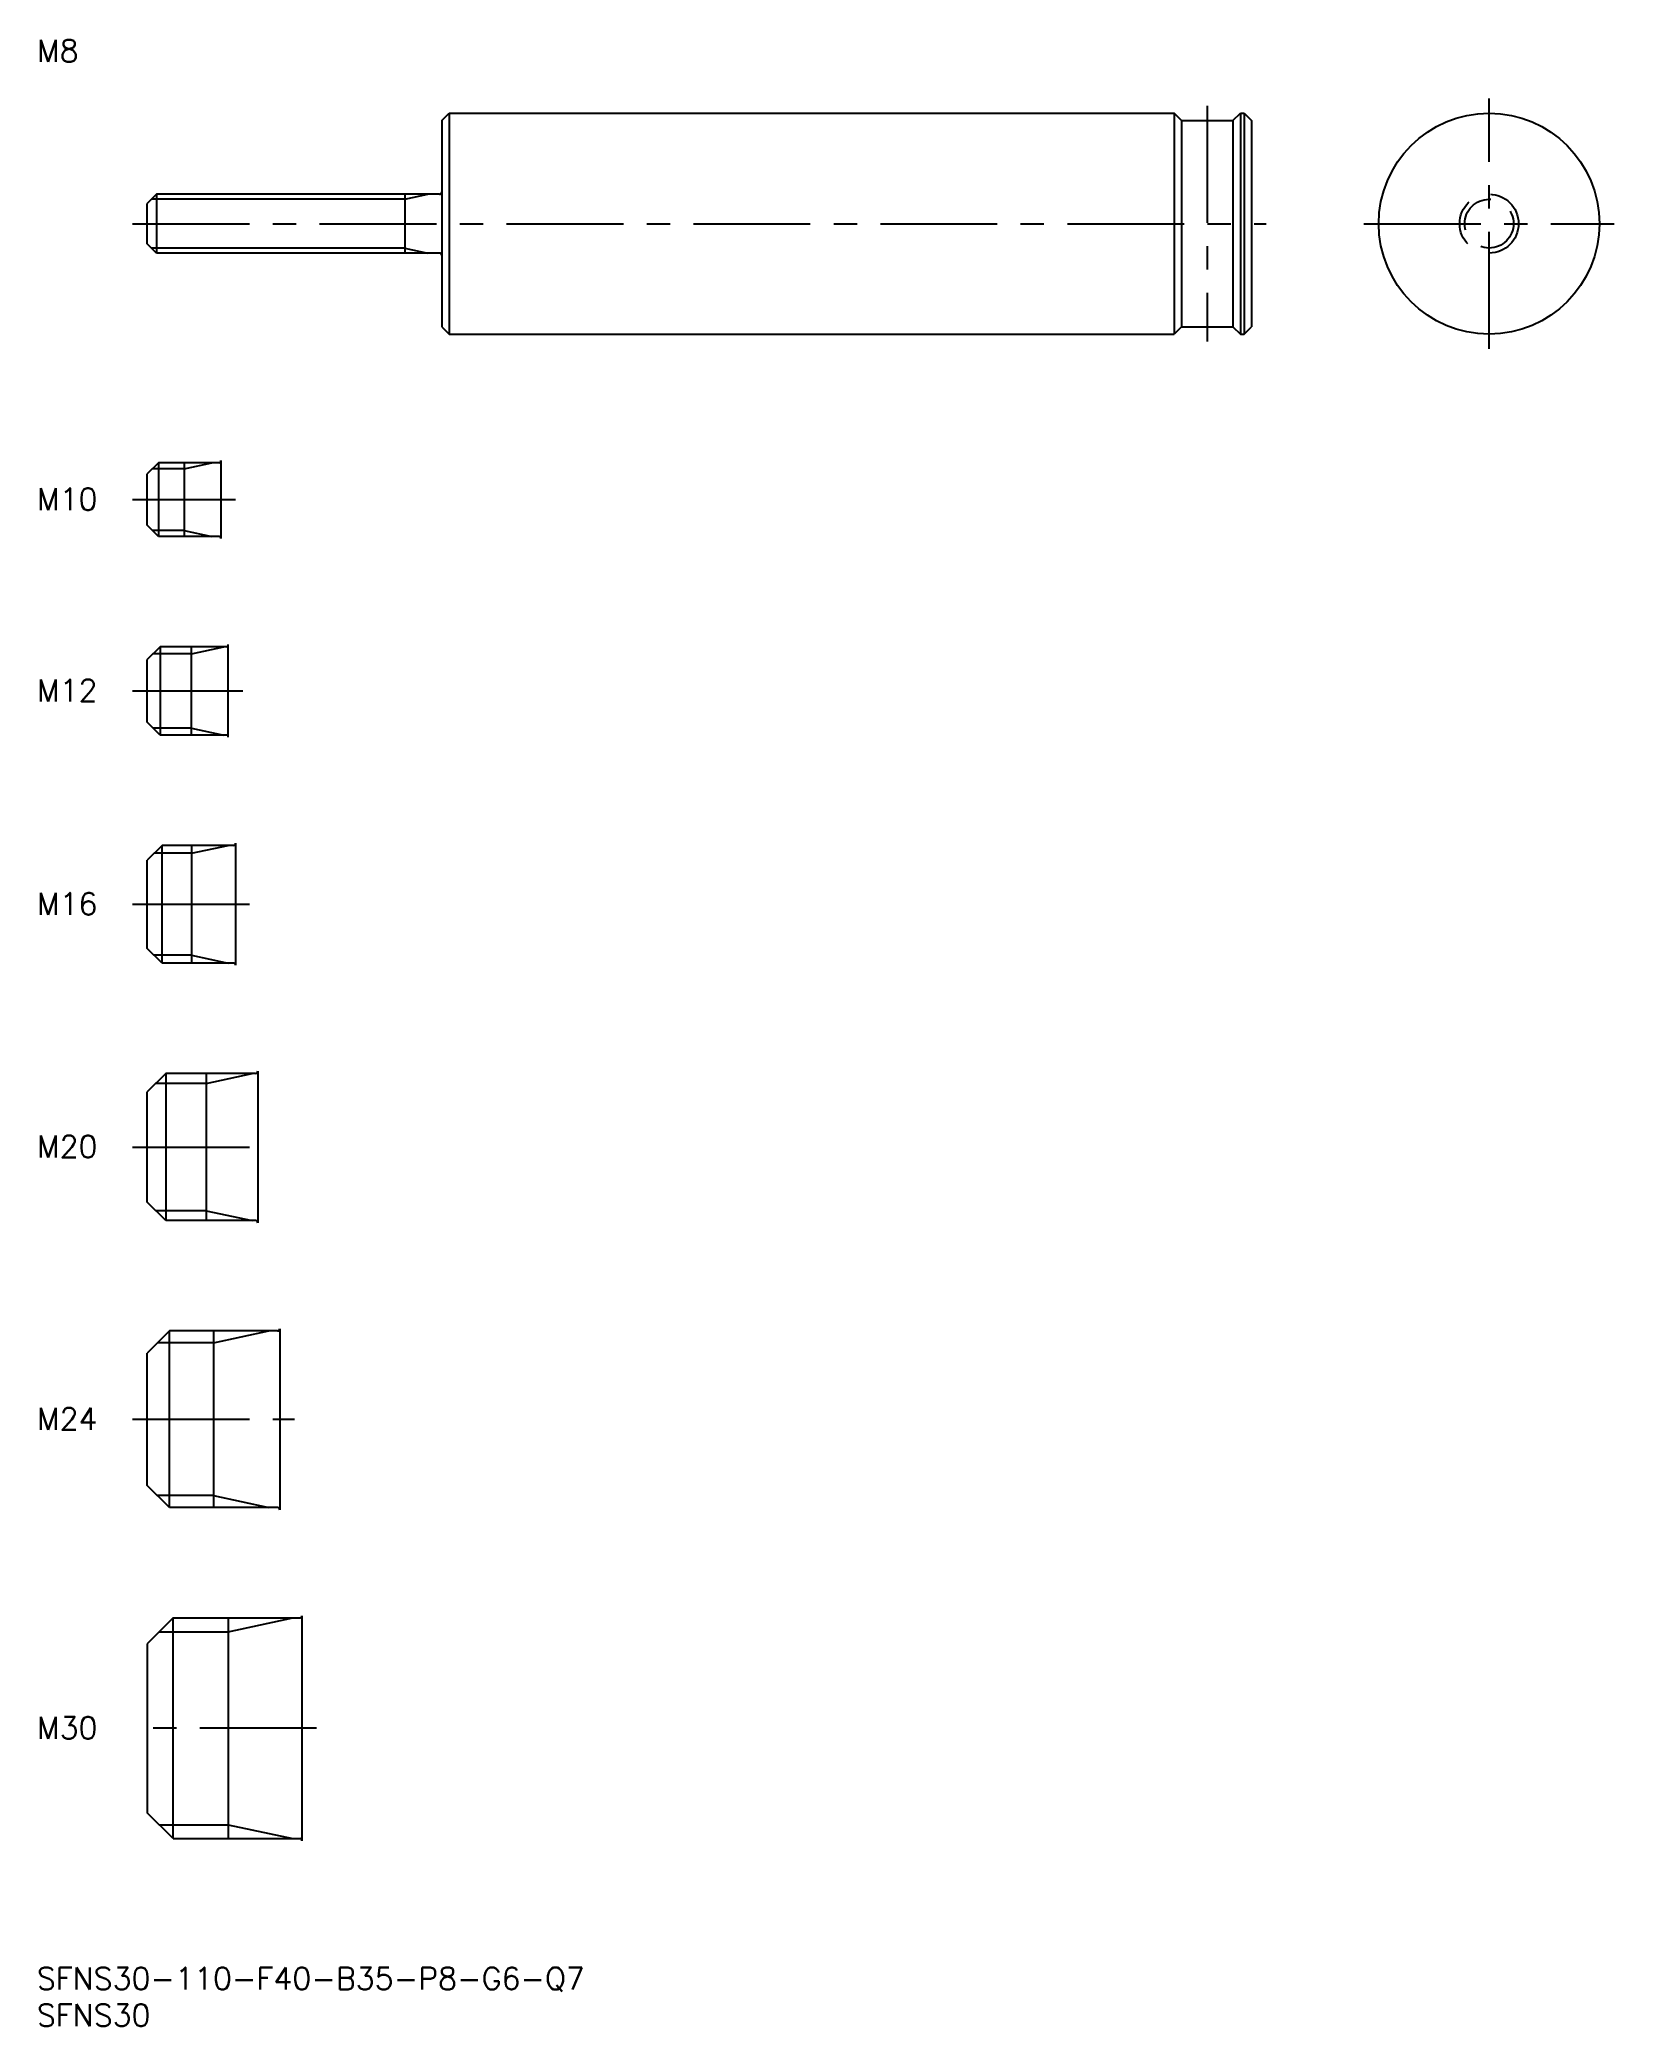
# Model space of a CAD drawing. Extents: x 0 to 214, y -8 to 262.
import ezdxf

# ---------------------------------------------------------------- set-up
doc = ezdxf.new("R2010")
doc.units = 0
doc.header["$LTSCALE"] = 0.5
doc.linetypes.add('CENTER', pattern=[50.8, 31.75, -6.35, 6.35, -6.35])
doc.linetypes.add('DASHED', pattern=[19.05, 12.7, -6.35])
for name, color, linetype in [('MSM_CENTER', 1, 'CENTER'), ('MSM_CONTINUOUS', 7, 'CONTINUOUS'), ('MSM_DASHED', 4, 'DASHED'), ('MSM_NARROW', 5, 'CONTINUOUS'), ('MSM_PART_NUMBER', 7, 'CONTINUOUS')]:
    doc.layers.add(name, color=color, linetype=linetype)
doc.styles.get("Standard").update_dxf_attribs({"font": 'txt.shx', "height": 1, "bigfont": 'bigfont.shx'})

# ---------------------------------------------------------------- blocks, each defined once
blk = doc.blocks.new('*U16')
at = {"layer": 'MSM_PART_NUMBER'}
blk.add_text('SFNS30-110-F40-B35-P8-G6-Q7', height=3, dxfattribs=at).set_placement((0, -3))
blk = doc.blocks.new('*U17')
at = {"layer": 'MSM_PART_NUMBER'}
blk.add_text('SFNS30', height=3, dxfattribs=at).set_placement((0, -8))
blk = doc.blocks.new('*U18')
at = {"layer": 'MSM_PART_NUMBER'}
blk.add_text('M30', height=3, dxfattribs=at).set_placement((0, 31.06))
blk = doc.blocks.new('*U19')
at = {"layer": 'MSM_PART_NUMBER'}
blk.add_text('M24', height=3, dxfattribs=at).set_placement((0, 73.06))
blk = doc.blocks.new('*U20')
at = {"layer": 'MSM_PART_NUMBER'}
blk.add_text('M20', height=3, dxfattribs=at).set_placement((0, 110.06))
blk = doc.blocks.new('*U21')
at = {"layer": 'MSM_PART_NUMBER'}
blk.add_text('M16', height=3, dxfattribs=at).set_placement((0, 143.06))
blk = doc.blocks.new('*U22')
at = {"layer": 'MSM_PART_NUMBER'}
blk.add_text('M12', height=3, dxfattribs=at).set_placement((0, 172.06))
blk = doc.blocks.new('*U23')
at = {"layer": 'MSM_PART_NUMBER'}
blk.add_text('M10', height=3, dxfattribs=at).set_placement((0, 198.06))
blk = doc.blocks.new('*U24')
at = {"layer": 'MSM_PART_NUMBER'}
blk.add_text('M8', height=3, dxfattribs=at).set_placement((0, 259))

msp = doc.modelspace()

# ---------------------------------------------------------------- linework, layer by layer
at = {"layer": 'MSM_CENTER'}
for p, q in [((197.3, 220), (197.3, 254)), ((159, 253), (159, 221)), ((13, 237), (167, 237)), ((180.3, 237), (214.3, 237)), ((13, 199.5), (27, 199.5)), ((13, 173.5), (28, 173.5)), ((13, 144.5), (29, 144.5)), ((13, 111.5), (32, 111.5)), ((13, 74.5), (35, 74.5)), ((38, 32.5), (13, 32.5))]:
    msp.add_line(p, q, dxfattribs=at)
at = {"layer": 'MSM_CONTINUOUS'}
for p, q in [((55, 251), (56, 252)), ((56, 252), (56, 222)), ((56, 252), (154.5, 252)), ((154.5, 252), (154.5, 222)), ((155.5, 251), (154.5, 252)), ((162.5, 251), (163.5, 252)), ((163.5, 252), (164, 252)), ((163.5, 252), (163.5, 222)), ((164, 252), (164, 222)), ((164, 252), (165, 251)), ((55, 251), (55, 223)), ((155.5, 251), (155.5, 223)), ((155.5, 251), (162.5, 251)), ((162.5, 251), (162.5, 223)), ((165, 251), (165, 223)), ((16.25, 241), (15, 239.75)), ((54.7, 241), (16.25, 241)), ((16.25, 241), (16.25, 233)), ((49.98, 241), (49.98, 233)), ((15, 234.25), (15, 239.75)), ((16.25, 233), (15, 234.25)), ((54.7, 233), (16.25, 233)), ((55, 223), (56, 222)), ((56, 222), (154.5, 222)), ((155.5, 223), (154.5, 222)), ((155.5, 223), (162.5, 223)), ((162.5, 223), (163.5, 222)), ((163.5, 222), (164, 222)), ((164, 222), (165, 223)), ((16.5, 204.5), (15, 203)), ((15, 196), (15, 203)), ((24.7, 204.5), (16.5, 204.5)), ((16.5, 204.5), (16.5, 194.5)), ((20, 204.5), (20, 194.5)), ((25, 204.8), (25, 194.2)), ((16.5, 194.5), (15, 196)), ((24.7, 194.5), (16.5, 194.5)), ((16.75, 179.5), (15, 177.75)), ((25.7, 179.5), (16.75, 179.5)), ((16.75, 179.5), (16.75, 167.5)), ((21, 167.5), (21, 179.5)), ((26, 167.2), (26, 179.8)), ((15, 169.25), (15, 177.75)), ((16.75, 167.5), (15, 169.25)), ((25.7, 167.5), (16.75, 167.5)), ((17, 152.5), (15, 150.5)), ((26.7, 152.5), (17, 152.5)), ((17, 136.5), (17, 152.5)), ((21, 152.5), (21, 136.5)), ((27, 152.8), (27, 136.2)), ((15, 138.5), (15, 150.5)), ((17, 136.5), (15, 138.5)), ((26.7, 136.5), (17, 136.5)), ((17.5, 121.5), (15, 119)), ((29.7, 121.5), (17.5, 121.5)), ((17.5, 121.5), (17.5, 101.5)), ((23, 121.5), (23, 101.5)), ((30, 121.8), (30, 101.2)), ((15, 104), (15, 119)), ((17.5, 101.5), (15, 104)), ((29.7, 101.5), (17.5, 101.5)), ((18, 86.5), (15, 83.5)), ((32.7, 86.5), (18, 86.5)), ((18, 62.5), (18, 86.5)), ((24, 86.5), (24, 62.5)), ((33, 86.8), (33, 62.2)), ((15, 65.5), (15, 83.5)), ((18, 62.5), (15, 65.5)), ((32.7, 62.5), (18, 62.5)), ((18.5, 47.5), (15, 44)), ((18.5, 47.5), (35.7, 47.5)), ((18.5, 17.5), (18.5, 47.5)), ((26, 47.5), (26, 17.5)), ((36, 47.8), (36, 17.2)), ((15, 44), (15, 21)), ((18.5, 17.5), (15, 21)), ((18.5, 17.5), (35.7, 17.5))]:
    msp.add_line(p, q, dxfattribs=at)
msp.add_circle((197.3, 237), 15, dxfattribs=at)
for centre, start, end in [((54.7, 241.3), 270, 0), ((54.7, 232.7), 0, 90), ((24.7, 204.8), 270, 0), ((24.7, 194.2), 0, 90), ((25.7, 179.8), 270, 0), ((25.7, 167.2), 0, 90), ((26.7, 152.8), 270, 0), ((26.7, 136.2), 0, 90), ((29.7, 121.8), 270, 0), ((29.7, 101.2), 0, 90), ((32.7, 86.8), 270, 0), ((32.7, 62.2), 0, 90), ((35.7, 47.8), 270, 0), ((35.7, 17.2), 0, 90)]:
    msp.add_arc(centre, 0.3, start, end, dxfattribs=at)
at = {"layer": 'MSM_DASHED'}
for radius in [4, 3.32]:
    msp.add_circle((197.3, 237), radius, dxfattribs=at)
at = {"layer": 'MSM_NARROW'}
for p, q in [((49.98, 240.32), (15.57, 240.32)), ((49.98, 240.32), (53.1, 241)), ((49.98, 233.68), (15.57, 233.68)), ((49.98, 233.68), (53.1, 233)), ((20, 203.69), (15.69, 203.69)), ((20, 203.69), (23.75, 204.5)), ((20, 195.31), (15.69, 195.31)), ((20, 195.31), (23.75, 194.5)), ((21, 178.55), (15.8, 178.55)), ((21, 178.55), (25.38, 179.5)), ((21, 168.45), (15.8, 168.45)), ((21, 168.45), (25.38, 167.5)), ((21, 151.42), (15.92, 151.42)), ((21, 151.42), (26, 152.5)), ((21, 137.58), (15.92, 137.58)), ((21, 137.58), (26, 136.5)), ((23, 120.15), (29.25, 121.5)), ((23, 120.15), (16.15, 120.15)), ((23, 102.85), (16.15, 102.85)), ((23, 102.85), (29.25, 101.5)), ((24, 84.88), (31.5, 86.5)), ((24, 84.88), (16.38, 84.88)), ((24, 64.12), (16.38, 64.12)), ((24, 64.12), (31.5, 62.5)), ((26, 45.61), (34.75, 47.5)), ((16.61, 45.61), (26, 45.61)), ((16.61, 19.39), (26, 19.39)), ((26, 19.39), (34.75, 17.5))]:
    msp.add_line(p, q, dxfattribs=at)

# ---------------------------------------------------------------- block references
at = {"layer": 'MSM_CONTINUOUS'}
for name in ['*U24', '*U23', '*U22', '*U21', '*U20', '*U19', '*U18', '*U16', '*U17']:
    msp.add_blockref(name, (0, 0), dxfattribs=at)

doc.saveas('drawing.dxf')
